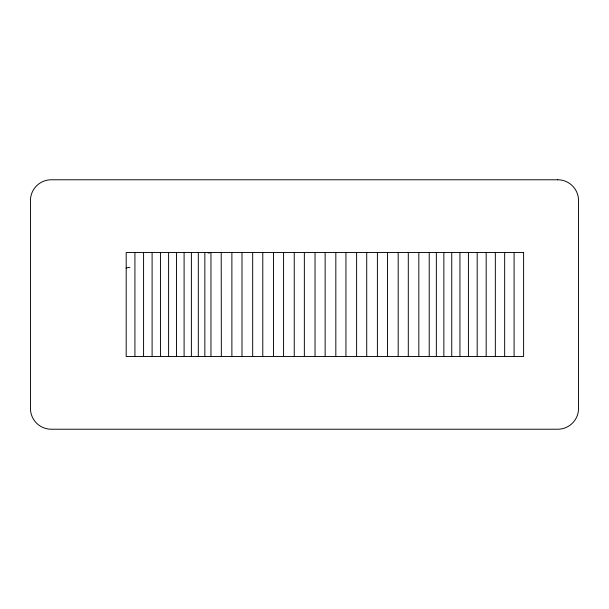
<?xml version="1.0" encoding="UTF-8"?>
<svg xmlns="http://www.w3.org/2000/svg" width="609" height="609" viewBox="0 0 609 609"><rect width="100%" height="100%" fill="white"/><g stroke="black" fill="none" stroke-linecap="round" stroke-linejoin="round"><path stroke-width="0.91" d="M221.212 252.674L221.349 356.471M241.994 252.674L241.994 356.326M262.784 252.674L262.784 356.326M283.573 252.674L283.573 356.326M304.355 252.674L304.355 356.326M325.145 252.674L325.145 356.326M231.884 356.326L231.884 252.674M345.935 252.674L345.935 356.326M252.674 356.326L252.674 252.674M366.725 252.674L366.725 356.326M273.464 356.326L273.464 252.674M387.507 252.674L387.507 356.326M294.246 356.326L294.246 252.674M408.296 252.674L408.296 356.326M315.036 356.326L315.036 252.674M335.825 356.326L335.825 252.674M356.608 356.326L356.608 252.674M377.397 356.326L377.397 252.674M398.187 356.326L398.187 252.674M126.192 267.968L129.915 267.29M208.164 253.039L210.958 252.529L210.958 356.471M514.095 252.529L514.095 356.471M504.663 252.529L504.663 356.471M495.338 252.529L495.338 356.471M486.172 252.529L486.172 356.471M477.19 252.529L477.19 356.471M468.435 252.529L468.435 356.471M459.94 252.529L459.94 356.471M451.741 252.529L451.741 356.471M443.862 252.529L443.862 356.471M436.349 252.529L436.349 356.471M429.223 252.529L429.223 356.471M418.832 252.529L418.832 356.471M204.845 252.529L204.845 356.471M198.313 252.529L198.313 356.471M191.386 252.529L191.386 356.471M184.101 252.529L184.101 356.471M176.496 252.529L176.496 356.471M168.594 252.529L168.594 356.471M160.449 252.529L160.449 356.471M152.098 252.529L152.098 356.471M143.572 252.529L143.572 356.471M134.924 252.529L134.924 356.471M557.76 179.777L51.24 179.777A20.79 20.79 0 0 0 30.45 200.559L30.45 408.441A20.79 20.79 0 0 0 51.24 429.223L557.76 429.223A20.79 20.79 0 0 0 578.55 408.441L578.55 200.559A20.79 20.79 0 0 0 557.76 179.777M523.611 252.529L126.192 252.529L126.192 356.471L523.611 356.471L523.611 252.529"/></g></svg>
